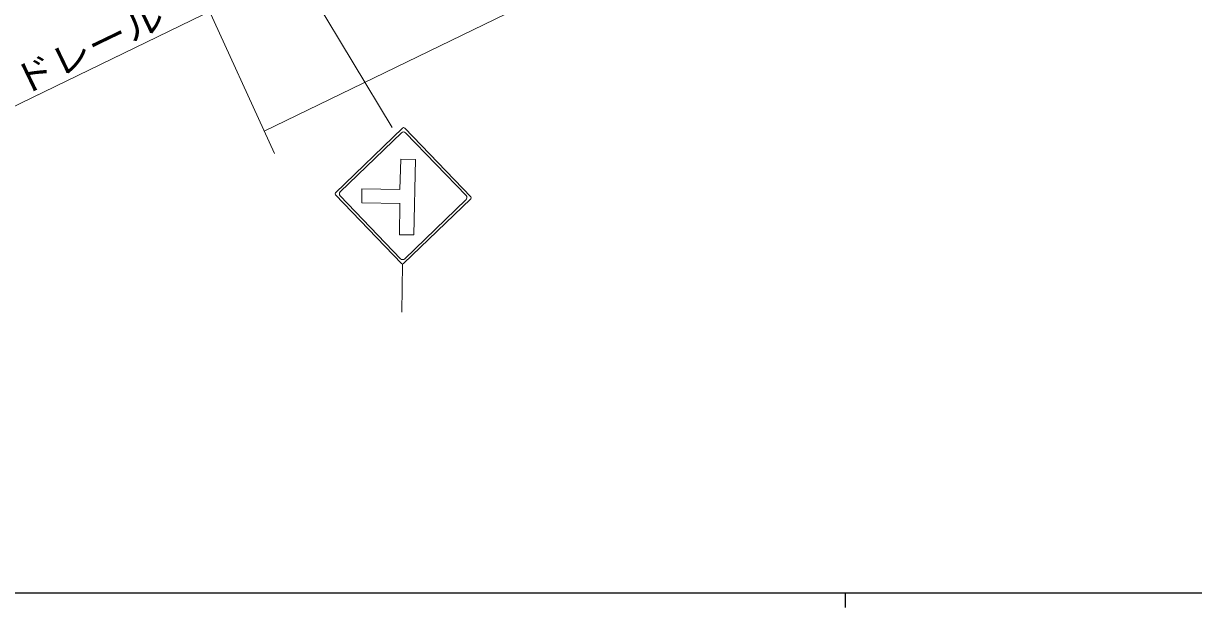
# Model space of a CAD drawing. Units: millimetres, scale not verified. Extents: x 40000 to 680000, y 20000 to 380000.
# Drawn here: x 411895 to 491791, y 204000 to 243845 of the extents above; entities that cross this region are included whole.
import ezdxf
from ezdxf.enums import TextEntityAlignment as Align

# ---------------------------------------------------------------- set-up
doc = ezdxf.new("R2010")
doc.units = ezdxf.units.MM
doc.header["$LTSCALE"] = 1000
for name, color, linetype, lineweight in [('M-TTL-BAND', 7, 'Continuous', 25), ('S-BGD', 1, 'Continuous', 13), ('S-BGD-HTXT', 6, 'Continuous', 13)]:
    doc.layers.add(name, color=color, linetype=linetype, lineweight=lineweight)
doc.styles.add('ＭＳ ゴシック', font='')
doc.styles.get('ＭＳ ゴシック').set_extended_font_data('MS Gothic')

msp = doc.modelspace()

# ---------------------------------------------------------------- linework, layer by layer
at = {"layer": 'M-TTL-BAND'}
for p, q in [((40000, 205000), (579000, 205000)), ((468000, 205000), (468000, 204000))]:
    msp.add_line(p, q, dxfattribs=at)
at = {"layer": 'S-BGD'}
for p, q in [((411985, 278442), (437065, 236750)), ((437785, 236711), (433200, 232294)), ((442442, 232022), (437926, 236709)), ((437708, 236388), (433527, 232358)), ((442118, 232099), (437991, 236382)), ((437597, 232520), (437658, 234584)), ((437658, 234584), (438656, 234566)), ((438560, 229415), (438656, 234566)), ((434992, 231615), (435010, 232568)), ((435010, 232568), (437597, 232520)), ((433198, 232152), (437713, 227466)), ((433521, 232076), (437648, 227792)), ((437855, 227463), (442439, 231881)), ((442113, 231816), (437931, 227787)), ((434992, 231615), (437624, 231566)), ((437602, 231566), (437562, 229433)), ((437562, 229433), (438560, 229415)), ((437784, 227435), (437723, 224161))]:
    msp.add_line(p, q, dxfattribs=at)
for centre, radius, start, end in [((437855, 236639), 100, 43.93665, 133.93665), ((437847, 236243), 200, 43.93665, 133.93665), ((433270, 232222), 100, 133.93665, 223.93665), ((433666, 232214), 200, 133.93665, 223.93665), ((441975, 231960), 200, 313.93665, 43.93665), ((442371, 231953), 100, 313.93665, 43.93665), ((437793, 227931), 200, 223.93665, 313.93665), ((437786, 227535), 100, 223.93665, 313.93665)]:
    msp.add_arc(centre, radius, start, end, dxfattribs=at)
at = {"layer": 'S-BGD-HTXT'}
for p, q in [((413077, 269874), (429049, 234962)), ((428344, 236487), (476796, 260016)), ((401682, 233531), (435146, 249782))]:
    msp.add_line(p, q, dxfattribs=at)

# ---------------------------------------------------------------- texts
at = {"layer": 'S-BGD-HTXT', "style": 'ＭＳ ゴシック', "width": 1.1}
msp.add_text('ガードレール\u3000L=35.0', height=1833, rotation=25.7, dxfattribs=at).set_placement((407097, 236074), align=Align.BOTTOM_LEFT)

doc.saveas('drawing.dxf')
